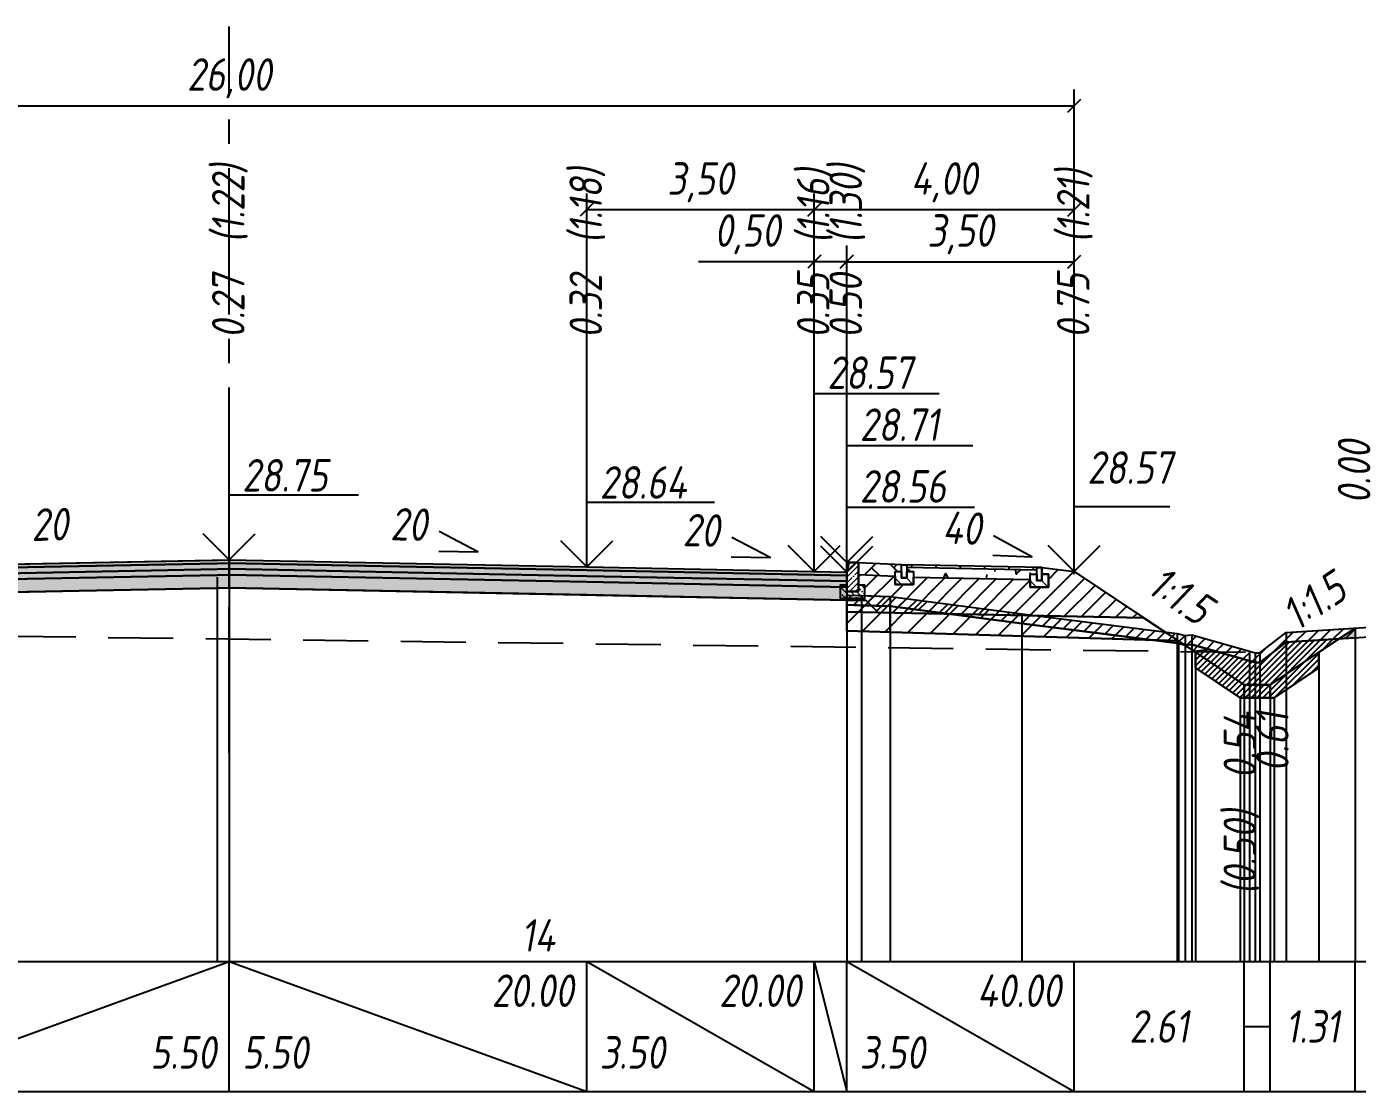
# Model space of a CAD drawing. Extents: x -717 to 1451, y -133302 to 233.
# Drawn here: x 197.9 to 300.3, y -108648 to -108566.1 of the extents above; entities that cross this region are included whole.
import ezdxf
from ezdxf.enums import TextEntityAlignment as Align

# ---------------------------------------------------------------- set-up
doc = ezdxf.new("R2010")
doc.units = 0
doc.linetypes.add('осевая2', pattern=[1.125, 0.75, -0.125, 0.125, -0.125])
doc.linetypes.add('штриховая', pattern=[0.75, 0.5, -0.25])
for name, color, linetype in [('Интерполированный поперечник', 2, 'Continuous'), ('КОД_399', 252, 'Continuous'), ('Код_514', 1, 'Continuous'), ('Контур_0', 7, 'Continuous'), ('Контур_2660', 7, 'Continuous'), ('Контур_2665', 7, 'Continuous'), ('Контур_400', 7, 'Continuous'), ('Контур_508', 7, 'Continuous'), ('Контур_512', 7, 'Continuous'), ('Контур_513', 7, 'Continuous'), ('Красный поперечник', 1, 'Continuous'), ('Объём_2501', 7, 'Continuous'), ('Объём_2650', 7, 'Continuous'), ('Объём_2660', 7, 'Continuous'), ('Объём_2661', 7, 'Continuous'), ('Объём_2663', 7, 'Continuous'), ('Объём_2664', 7, 'Continuous'), ('Объём_2665', 7, 'Continuous'), ('Объём_2666', 7, 'Continuous'), ('Ось', 1, 'осевая2'), ('Откосы', 7, 'Continuous'), ('Отметки покрытия', 7, 'Continuous'), ('Рабочие отметки', 7, 'Continuous'), ('Рабочие отметки доп.', 7, 'Continuous'), ('Слои выравнивания', 7, 'Continuous'), ('Таблица', 7, 'Continuous'), ('Уклоны проезжей части', 7, 'Continuous'), ('Черный поперечник', 3, 'Continuous')]:
    doc.layers.add(name, color=color, linetype=linetype)
for name, color, linetype, true_color in [('Контур_2540', 2, 'Continuous', 0xffff00), ('Контур_2562', 3, 'Continuous', 0x00ff00), ('Контур_2570', 7, 'Continuous', 0x80ff00), ('Контур_2583', 3, 'Continuous', 0x00ff00), ('Контур_2584', 3, 'Continuous', 0x00ff00), ('Контур_2725', 7, 'Continuous', 0x323232), ('Контур_2736', 4, 'Continuous', 0x00ffff), ('Контур_2737', 4, 'Continuous', 0x00ffff), ('Контур_2738', 4, 'Continuous', 0x00ffff), ('Контур_2739', 4, 'Continuous', 0x00ffff), ('Контур_2741', 4, 'Continuous', 0x00ffff), ('Контур_2742', 4, 'Continuous', 0x00ffff), ('Контур_2743', 4, 'Continuous', 0x00ffff), ('Контур_2744', 7, 'Continuous', 0xa4ffff), ('Контур_2745', 7, 'Continuous', 0xa4ffff), ('Контур_2747', 4, 'Continuous', 0x00ffff), ('Контур_2748', 4, 'Continuous', 0x00ffff), ('Контур_2749', 4, 'Continuous', 0x00ffff), ('Контур_2750', 4, 'Continuous', 0x00ffff), ('Контур_2751', 4, 'Continuous', 0x00ffff), ('Контур_2752', 4, 'Continuous', 0x00ffff), ('Контур_2760', 7, 'Continuous', 0x323232), ('Контур_2761', 7, 'Continuous', 0x323232), ('Контур_2762', 7, 'Continuous', 0x323232), ('Контур_2763', 7, 'Continuous', 0x323232), ('Контур_402', 7, 'Continuous', 0xff6464), ('Контур_703', 4, 'Continuous', 0x00ffff), ('Контур_705', 4, 'Continuous', 0x00ffff), ('Контур_707', 4, 'Continuous', 0x00ffff), ('Контур_720', 131, 'Continuous', 0xaaffff), ('Объём_2520', 7, 'Continuous', 0x80ffff), ('Объём_2540', 2, 'Continuous', 0xffff00), ('Объём_2562', 3, 'Continuous', 0x00ff00), ('Объём_2563', 7, 'Continuous', 0xff8000), ('Объём_2570', 7, 'Continuous', 0x80ff00), ('Объём_2583', 3, 'Continuous', 0x00ff00), ('Объём_2584', 3, 'Continuous', 0x00ff00), ('Объём_2594', 3, 'Continuous', 0x00ff00), ('Объём_2598', 3, 'Continuous', 0x00ff00), ('Объём_2600', 7, 'Continuous', 0x808000), ('Объём_2620', 2, 'Continuous', 0xffff00), ('Объём_2746', 2, 'Continuous', 0xffff00)]:
    doc.layers.add(name, color=color, linetype=linetype, true_color=true_color)
doc.styles.get("Standard").update_dxf_attribs({"font": 'txt', "height": 2.5})
doc.styles.add('М', font='romand.shx', dxfattribs={"width": 0.8, "oblique": 10, "height": 2.5})
doc.dimstyles.new('ISO-25', dxfattribs={"dimtxt": 2.5, "dimasz": 2.5, "dimexe": 1.25, "dimexo": 0.625, "dimtad": 1, "dimtxsty": 'Standard', "dimcen": 2.5, "dimadec": 0, "dimazin": 0, "dimtfac": 1, "dimtmove": 0, "dimatfit": 3, "dimfxl": 1, "dimarcsym": 0})

# ---------------------------------------------------------------- blocks, each defined once
blk = doc.blocks.new('_Oblique')
at = {"color": 0, "linetype": 'ByBlock', "lineweight": -2}
blk.add_line((-0.5, -0.5), (0.5, 0.5), dxfattribs=at)
blk = doc.blocks.new('*D3543')
at = {"color": 0, "lineweight": -2, "transparency": 16777216}
for p, q in [((261.04, -108607.49), (261.04, -108582.91)), ((278.54, -108607.44), (278.54, -108582.91)), ((261.04, -108584.16), (278.54, -108584.16))]:
    blk.add_line(p, q, dxfattribs=at)
at = {"layer": 'Defpoints', "color": 0, "transparency": 16777216}
for p in [(278.54, -108584.16), (261.04, -108608.11), (278.54, -108608.06)]:
    blk.add_point(p, dxfattribs=at)
at = {"color": 0, "lineweight": -2, "transparency": 16777216, "rotation": 180}
blk.add_blockref('_Oblique', (261.04, -108584.16), dxfattribs=at)
at = {"color": 0, "lineweight": -2, "transparency": 16777216}
blk.add_blockref('_Oblique', (278.54, -108584.16), dxfattribs=at)
at = {"color": 0, "transparency": 16777216, "insert": (269.79, -108582.05), "char_height": 2.5, "width": 9.5833, "attachment_point": 5, "style": 'М'}
blk.add_mtext('3,50', dxfattribs=at)
blk = doc.blocks.new('*D3545')
at = {"color": 0, "lineweight": -2, "transparency": 16777216}
for p, q in [((258.54, -108607.44), (258.54, -108582.91)), ((261.04, -108607.49), (261.04, -108582.91)), ((258.54, -108584.16), (249.64, -108584.16)), ((261.04, -108584.16), (258.54, -108584.16))]:
    blk.add_line(p, q, dxfattribs=at)
at = {"layer": 'Defpoints', "color": 0, "transparency": 16777216}
for p in [(261.04, -108584.16), (258.54, -108608.06), (261.04, -108608.11)]:
    blk.add_point(p, dxfattribs=at)
at = {"color": 0, "lineweight": -2, "transparency": 16777216, "rotation": 180}
blk.add_blockref('_Oblique', (258.54, -108584.16), dxfattribs=at)
at = {"color": 0, "lineweight": -2, "transparency": 16777216}
blk.add_blockref('_Oblique', (261.04, -108584.16), dxfattribs=at)
at = {"color": 0, "transparency": 16777216, "insert": (253.4, -108582.05), "char_height": 2.5, "width": 9.1667, "attachment_point": 5, "style": 'М'}
blk.add_mtext('0,50', dxfattribs=at)
blk = doc.blocks.new('*D3547')
at = {"color": 0, "lineweight": -2, "transparency": 16777216}
for p, q in [((241.04, -108607.09), (241.04, -108578.91)), ((258.54, -108607.44), (258.54, -108578.91)), ((258.54, -108580.16), (241.04, -108580.16))]:
    blk.add_line(p, q, dxfattribs=at)
at = {"layer": 'Defpoints', "color": 0, "transparency": 16777216}
for p in [(241.04, -108580.16), (241.04, -108607.71), (258.54, -108608.06)]:
    blk.add_point(p, dxfattribs=at)
at = {"color": 0, "lineweight": -2, "transparency": 16777216, "rotation": 180}
blk.add_blockref('_Oblique', (241.04, -108580.16), dxfattribs=at)
at = {"color": 0, "lineweight": -2, "transparency": 16777216}
blk.add_blockref('_Oblique', (258.54, -108580.16), dxfattribs=at)
at = {"color": 0, "transparency": 16777216, "insert": (249.79, -108578.05), "char_height": 2.5, "width": 9.5833, "attachment_point": 5, "style": 'М'}
blk.add_mtext('3,50', dxfattribs=at)
blk = doc.blocks.new('*D3548')
at = {"color": 0, "lineweight": -2, "transparency": 16777216}
for p, q in [((258.54, -108607.44), (258.54, -108578.91)), ((278.54, -108608.19), (278.54, -108578.91)), ((278.54, -108580.16), (258.54, -108580.16))]:
    blk.add_line(p, q, dxfattribs=at)
at = {"layer": 'Defpoints', "color": 0, "transparency": 16777216}
for p in [(258.54, -108580.16), (258.54, -108608.06), (278.54, -108608.81)]:
    blk.add_point(p, dxfattribs=at)
at = {"color": 0, "lineweight": -2, "transparency": 16777216, "rotation": 180}
blk.add_blockref('_Oblique', (258.54, -108580.16), dxfattribs=at)
at = {"color": 0, "lineweight": -2, "transparency": 16777216}
blk.add_blockref('_Oblique', (278.54, -108580.16), dxfattribs=at)
at = {"color": 0, "transparency": 16777216, "insert": (268.54, -108578.05), "char_height": 2.5, "width": 9.1667, "attachment_point": 5, "style": 'М'}
blk.add_mtext('4,00', dxfattribs=at)
blk = doc.blocks.new('*D3550')
at = {"color": 0, "lineweight": -2, "transparency": 16777216}
for p, q in [((148.54, -108608.19), (148.54, -108570.91)), ((278.54, -108608.19), (278.54, -108570.91)), ((148.54, -108572.16), (278.54, -108572.16))]:
    blk.add_line(p, q, dxfattribs=at)
at = {"layer": 'Defpoints', "color": 0, "transparency": 16777216}
for p in [(278.54, -108572.16), (148.54, -108608.81), (278.54, -108608.81)]:
    blk.add_point(p, dxfattribs=at)
at = {"color": 0, "lineweight": -2, "transparency": 16777216, "rotation": 180}
blk.add_blockref('_Oblique', (148.54, -108572.16), dxfattribs=at)
at = {"color": 0, "lineweight": -2, "transparency": 16777216}
blk.add_blockref('_Oblique', (278.54, -108572.16), dxfattribs=at)
at = {"color": 0, "transparency": 16777216, "insert": (213.54, -108570.05), "char_height": 2.5, "width": 11.6667, "attachment_point": 5, "style": 'М'}
blk.add_mtext('26,00', dxfattribs=at)
blk = doc.blocks.new('БР100.30.18')
at = {"linetype": 'Continuous', "lineweight": 13}
h = blk.add_hatch(dxfattribs=at)
h.set_pattern_fill('ANSI35', scale=5)
h.set_pattern_definition([(45, (-1504.996, -4799.2297), (-0.88388348, 0.88388348), []), (45, (-1504.1121, -4799.2297), (-0.88388348, 0.88388348), [1.5625, -0.3125, 0, -0.3125])])
h.paths.add_polyline_path([(0.3, 3.47), (1.8, 3.47), (1.8, -1.03), (0, -1.03), (0, 1.97)])
h = blk.add_hatch(dxfattribs=at)
h.set_pattern_fill('ANSI35', scale=5, angle=90)
h.set_pattern_definition([(135, (-1504.996, -4800.7297), (-0.88388348, -0.88388348), []), (135, (-1504.996, -4799.8458), (-0.88388348, -0.88388348), [1.5625, -0.3125, 0, -0.3125])])
h.paths.add_polyline_path([(-1, -0.03), (0, -0.03), (0, -1.03), (1.8, -1.03), (1.8, -0.03), (2.8, -0.03), (2.8, -2.03), (-1, -2.03)])
at = {"color": 7, "lineweight": 30}
blk.add_lwpolyline([(1.8, -1.03), (0, -1.03), (0, 1.97), (0.3, 3.47), (1.8, 3.47)], close=True, dxfattribs=at)
at = {"linetype": 'Continuous'}
blk.add_lwpolyline([(0, -0.03), (-1, -0.03), (-1, -2.03), (2.8, -2.03), (2.8, -0.03), (1.8, -0.03)], dxfattribs=at)

msp = doc.modelspace()

# ---------------------------------------------------------------- hatches: boundary and pattern name
at = {"linetype": 'Continuous'}
h = msp.add_hatch(dxfattribs=at)
h.set_pattern_fill('AR-HBONE', color=253, scale=0.3)
h.set_pattern_definition([(45, (-34.0344, -114413.3341), (0, 1.69705627), [3.6, -1.2]), (135, (-33.1859, -114412.4856), (1e-16, 1.69705627), [3.6, -1.2])])
h.paths.add_polyline_path([(265.659, -108607.485), (265.659, -108608.485), (265.659, -108608.485)])
h.paths.add_polyline_path([(261.938, -108607.336), (265.259, -108607.485), (265.259, -108607.985), (264.759, -108607.985), (264.759, -108608.363), (261.937, -108608.237)])
h = msp.add_hatch(dxfattribs=at)
h.set_pattern_fill('ANSI31', color=256, scale=15, angle=45, style=0)
h.set_pattern_definition([(90, (-1646.4707, -113561.1156), (-1.875, 3e-16), [])])
h.paths.add_polyline_path([(275.654, -108607.691), (265.659, -108607.485), (265.659, -108607.685), (275.654, -108607.883)])
at = {"linetype": 'Continuous', "lineweight": 13}
h = msp.add_hatch(dxfattribs=at)
h.set_pattern_fill('ANSI35', scale=5, angle=90)
h.set_pattern_definition([(135, (-1602.4252, -42879.8566), (-0.883883476, -0.883883476), []), (135, (-1602.4252, -42878.9727), (-0.883883476, -0.883883476), [1.5625, -0.3125, 0, -0.3125])])
h.paths.add_polyline_path([(264.759, -108607.985), (265.258, -108607.985), (265.259, -108608.485), (265.659, -108608.485), (265.659, -108607.985), (266.159, -108607.985), (266.159, -108608.985), (264.759, -108608.985)])
h = msp.add_hatch(dxfattribs=at)
h.set_pattern_fill('ANSI35', scale=5, angle=90)
h.set_pattern_definition([(135, (-1592.0297, -42880.0627), (-0.883883476, -0.883883476), []), (135, (-1592.0297, -42879.1788), (-0.883883476, -0.883883476), [1.5625, -0.3125, 0, -0.3125])])
h.paths.add_polyline_path([(275.154, -108608.191), (275.654, -108608.191), (275.654, -108608.691), (276.054, -108608.691), (276.054, -108608.191), (276.554, -108608.191), (276.554, -108609.191), (275.154, -108609.191)])
at = {"layer": 'КОД_399'}
h = msp.add_hatch(dxfattribs=at)
h.set_pattern_fill('AR-CONC', scale=0.7, angle=45, style=0)
h.set_pattern_definition([(95, (-1646.5526, -113561.205), (3.860864, 3.2396496), [0.525, -5.775]), (40, (-1646.5526, -113561.205), (-4.409945, 3.036377), [0.42, -4.62]), (145.45144, (-1646.231, -113560.935), (-0.549081, 6.2760265), [0.4461813, -4.907995]), (91.1842, (-1647.5426, -113560.215), (6.101854, 4.4632964), [0.7875, -8.6625]), (141.63564, (-1647.034, -113559.843), (-0.1953, 9.447982), [0.669272, -7.361996]), (36.18416, (-1647.5426, -113560.215), (-0.1953, 9.447982), [0.63, -6.93]), (66, (-1646.8, -113559.9674), (4.947401, 0.9616773), [0.525, -5.775]), (11, (-1646.8, -113559.9674), (-2.38496, 4.793659), [0.42, -4.62]), (116.45144, (-1646.388, -113559.8873), (2.562441, 5.7553363), [0.4461813, -4.907995]), (82.5, (-1646.5526, -113561.2048), (-1.5875523, 1.7079287), [0, -4.564, 0, -4.69, 0, -4.6375]), (52.5, (-1646.5526, -113561.2048), (-0.6501106, 3.2543661), [0, -2.674, 0, -4.459, 0, -1.7675]), (12.5, (-1647.6564, -113562.3086), (2.7539272, 2.5306453), [0, -1.75, 0, -5.46, 0, -7.245]), (2.5, (-1648.1514, -113562.8036), (2.3911299, 3.3821186), [0, -2.275, 0, -3.626, 0, -5.145])])
h.paths.add_polyline_path([(275.154, -108608.191), (275.654, -108608.191), (275.654, -108607.883), (265.659, -108607.685), (265.659, -108607.985), (266.159, -108607.985), (266.159, -108608.445), (275.154, -108608.623)])
at = {"layer": 'Объём_2563'}
h = msp.add_hatch(dxfattribs=at)
h.set_pattern_fill('ANSI31', color=256, scale=0.3)
h.paths.add_polyline_path([(164.537, -108610.23), (163.619, -108611.148), (143.202, -108611.557), (148.537, -108608), (151.021, -108607.691), (151.021, -108608.191), (150.521, -108608.191), (150.521, -108609.191), (151.921, -108609.191), (151.921, -108608.623), (160.916, -108608.445), (160.916, -108608.985), (162.316, -108608.985), (162.316, -108608.363), (165.137, -108608.237), (165.138, -108609.051), (164.638, -108609.051), (164.639, -108610.051), (166.04, -108610.05), (166.037, -108610.2)])
h.paths.add_polyline_path([(263.456, -108611.148), (262.537, -108610.23), (261.037, -108610.2), (261.037, -108610.05), (262.435, -108610.051), (262.436, -108609.051), (261.936, -108609.051), (261.937, -108608.237), (264.759, -108608.363), (264.759, -108608.985), (266.159, -108608.985), (266.159, -108608.445), (275.154, -108608.624), (275.154, -108609.191), (276.554, -108609.191), (276.554, -108608.191), (276.054, -108608.191), (276.054, -108607.691), (278.537, -108608), (283.872, -108611.557)])
at = {"layer": 'Объём_2570'}
h = msp.add_hatch(dxfattribs=at)
h.set_pattern_fill('ANSI31', color=256, scale=0.2)
h.paths.add_polyline_path([(166.037, -108610.597), (158.94, -108610.813), (146.51, -108612.055), (146.494, -108612.032), (145.755, -108611.857), (145.286, -108612.072), (144.449, -108612.959), (144.232, -108613.054), (140.969, -108616.639), (137.12, -108612.981), (117.111, -108601.196), (116.977, -108601.2), (111.349, -108601.046), (109.999, -108601.062), (105, -108601.059), (105, -108600.309), (109.999, -108600.312), (111.349, -108600.296), (116.977, -108600.45), (117.111, -108600.446), (137.12, -108612.231), (140.969, -108615.889), (144.232, -108612.304), (144.449, -108612.209), (145.286, -108611.322), (145.755, -108611.107), (146.494, -108611.282), (146.51, -108611.305), (158.94, -108610.063), (166.037, -108609.846)])
h.paths.add_polyline_path([(300.139, -108613.101), (294.827, -108613.434), (292.821, -108615.001), (292.453, -108614.995), (292.028, -108614.869), (287.592, -108613.621), (287.07, -108613.66), (286.463, -108613.521), (274.514, -108611.999), (264.38, -108610.673), (261.037, -108610.572), (261.037, -108609.822), (264.38, -108609.923), (274.514, -108611.249), (286.463, -108612.771), (287.07, -108612.91), (287.592, -108612.871), (292.028, -108614.119), (292.453, -108614.245), (292.821, -108614.251), (294.827, -108612.684), (300.139, -108612.351)])
at = {"layer": 'Объём_2600'}
h = msp.add_hatch(dxfattribs=at)
h.set_pattern_fill('ANSI31', color=6, scale=0.4)
h.paths.add_polyline_path([(109.999, -108601.062), (111.349, -108601.046), (116.977, -108601.2), (117.111, -108601.196), (137.12, -108612.981), (137.829, -108613.643), (106.85, -108601.06)])
h.paths.add_polyline_path([(166.037, -108612.575), (144.064, -108613.234), (144.232, -108613.054), (144.449, -108612.959), (145.286, -108612.072), (145.755, -108611.857), (146.494, -108612.032), (146.51, -108612.055), (158.94, -108610.813), (166.037, -108610.596)])
h.paths.add_polyline_path([(262.159, -108610.605), (264.38, -108610.673), (274.514, -108611.999), (284.578, -108613.281), (261.037, -108612.575), (261.037, -108610.572)])
h = msp.add_hatch(dxfattribs=at)
h.set_pattern_fill('HONEY', color=5, scale=0.3)
h.paths.add_polyline_path([(140.527, -108613.34), (144.064, -108613.234), (140.969, -108616.639), (138.763, -108614.516)])
h.paths.add_polyline_path([(286.463, -108613.521), (284.578, -108613.281), (286.548, -108613.34), (287.005, -108613.645)])
h.paths.add_polyline_path([(298.898, -108613.179), (300.139, -108612.351), (300.139, -108613.101)])
h = msp.add_hatch(dxfattribs=at)
h.set_pattern_fill('ANSI31', color=6, scale=0.4)
h.paths.add_polyline_path([(287.775, -108614.158), (287.005, -108613.645), (287.07, -108613.66), (287.592, -108613.621), (288.912, -108613.992)])
at = {"layer": 'Объём_2620'}
h = msp.add_hatch(dxfattribs=at)
h.set_pattern_fill('ANSI31', color=2, scale=0.1)
h.paths.add_polyline_path([(133.84, -108619), (131.234, -108619), (127.787, -108616.702), (127.787, -108615.5), (106.126, -108601.059), (106.85, -108601.06), (137.829, -108613.643), (138.763, -108614.516), (137.287, -108615.5), (137.287, -108616.702)])
h.paths.add_polyline_path([(292.028, -108614.869), (292.453, -108614.995), (292.821, -108615.001), (294.827, -108613.434), (298.898, -108613.179), (297.352, -108614.21), (297.352, -108615.411), (293.905, -108617.71), (291.299, -108617.71), (287.852, -108615.411), (287.852, -108614.21), (287.775, -108614.158), (288.912, -108613.992)])
at = {"layer": 'Слои выравнивания'}
for color, points in [(2, [(166.037, -108608.05), (168.537, -108608), (186.037, -108607.65), (212.604, -108607.119), (213.537, -108607.1), (213.537, -108607.35), (212.604, -108607.369), (186.037, -108607.9), (168.537, -108608.25), (166.037, -108608.3)]), (3, [(166.037, -108608.3), (168.537, -108608.25), (186.037, -108607.9), (212.604, -108607.369), (213.537, -108607.35), (213.537, -108607.8), (212.604, -108607.819), (186.037, -108608.35), (168.537, -108608.7), (166.037, -108608.75)]), (2, [(213.537, -108607.1), (241.037, -108607.65), (258.537, -108608), (261.037, -108608.05), (261.037, -108608.3), (258.537, -108608.25), (241.037, -108607.9), (213.537, -108607.35)]), (3, [(213.537, -108607.35), (241.037, -108607.9), (258.537, -108608.25), (261.037, -108608.3), (261.037, -108608.75), (258.537, -108608.7), (241.037, -108608.35), (213.537, -108607.8)]), (4, [(166.037, -108608.75), (168.537, -108608.7), (186.037, -108608.35), (212.604, -108607.819), (213.537, -108607.8), (213.537, -108608.25), (212.604, -108608.269), (186.037, -108608.8), (168.537, -108609.15), (166.037, -108609.2)]), (5, [(166.037, -108609.2), (168.537, -108609.15), (186.037, -108608.8), (212.604, -108608.269), (213.537, -108608.25), (213.537, -108609.25), (212.604, -108609.269), (186.037, -108609.8), (168.537, -108610.15), (166.037, -108610.2)]), (4, [(213.537, -108607.8), (241.037, -108608.35), (258.537, -108608.7), (261.037, -108608.75), (261.037, -108609.2), (258.537, -108609.15), (241.037, -108608.8), (213.537, -108608.25)]), (5, [(213.537, -108608.25), (241.037, -108608.8), (258.537, -108609.15), (261.037, -108609.2), (261.037, -108610.2), (258.537, -108610.15), (241.037, -108609.8), (213.537, -108609.25)])]:
    msp.add_hatch(color=color, dxfattribs=at).paths.add_polyline_path(points)

# ---------------------------------------------------------------- linework, layer by layer
for points in [[(265.259, -108607.485), (261.938, -108607.336), (261.937, -108608.237), (264.759, -108608.363), (264.759, -108607.985), (265.259, -108607.985), (265.259, -108607.485)], [(265.259, -108607.485), (265.659, -108607.485), (265.659, -108608.485), (265.259, -108608.485), (265.259, -108607.485)], [(276.054, -108607.691), (265.659, -108607.485)], [(275.654, -108607.883), (265.659, -108607.685)], [(275.654, -108607.691), (276.054, -108607.691), (276.054, -108608.691), (275.654, -108608.691), (275.654, -108607.691)], [(265.659, -108607.985), (266.159, -108607.985), (266.159, -108608.985), (264.759, -108608.985), (264.759, -108607.985), (265.259, -108607.985), (265.259, -108608.485), (265.659, -108608.485), (265.659, -108607.985)], [(266.159, -108608.445), (275.154, -108608.624)], [(276.054, -108608.191), (276.554, -108608.191), (276.554, -108609.191), (275.154, -108609.191), (275.154, -108608.191), (275.654, -108608.191), (275.654, -108608.691), (276.054, -108608.691), (276.054, -108608.191)]]:
    msp.add_lwpolyline(points)
at = {"layer": 'Интерполированный поперечник', "linetype": 'штриховая', "ltscale": 10, "flags": 128}
msp.add_lwpolyline([(144.235, -108612.28), (292.485, -108614.22)], dxfattribs=at)
at = {"layer": 'Код_514'}
for p, q in [((186.037, -108648), (213.537, -108638)), ((213.537, -108648), (213.537, -108638)), ((213.537, -108638), (241.037, -108648)), ((241.037, -108648), (241.037, -108638)), ((241.037, -108638), (258.537, -108648)), ((258.537, -108648), (258.537, -108638)), ((258.537, -108638), (261.037, -108648)), ((261.037, -108648), (261.037, -108638)), ((261.037, -108648), (261.037, -108638)), ((261.037, -108638), (278.537, -108648)), ((278.537, -108648), (278.537, -108638)), ((291.602, -108648), (291.602, -108638)), ((293.602, -108648), (293.602, -108638)), ((300.139, -108648), (300.139, -108638)), ((291.602, -108643), (293.602, -108643))]:
    msp.add_line(p, q, dxfattribs=at)
at = {"layer": 'Контур_0', "flags": 128}
for points in [[(278.537, -108608), (287.775, -108614.158), (287.775, -108614.158), (287.775, -108614.158), (287.775, -108614.158), (287.775, -108614.158), (287.775, -108614.158), (287.775, -108614.158), (287.775, -108614.158), (287.775, -108614.158), (287.775, -108614.158), (287.775, -108614.158), (287.775, -108614.158), (287.775, -108614.158), (287.775, -108614.158), (291.602, -108616.71)], [(278.537, -108608), (287.775, -108614.158), (287.775, -108614.158), (287.775, -108614.158), (287.775, -108614.158), (287.775, -108614.158), (287.775, -108614.158), (287.775, -108614.158), (287.775, -108614.158), (287.775, -108614.158), (287.775, -108614.158), (287.775, -108614.158), (287.775, -108614.158), (287.775, -108614.158), (287.775, -108614.158), (291.602, -108616.71), (293.602, -108616.71), (300.139, -108612.351), (300.139, -108612.351), (300.139, -108612.351), (300.139, -108612.351), (300.139, -108612.351), (300.139, -108612.351), (300.139, -108612.351), (300.139, -108612.351), (300.139, -108612.351), (300.139, -108612.351), (300.139, -108612.351), (300.139, -108612.351), (300.139, -108612.351)]]:
    msp.add_lwpolyline(points, dxfattribs=at)
at = {"layer": 'Контур_0', "color": 250, "flags": 128}
for points in [[(261.037, -108611.1), (261.037, -108610.2), (262.537, -108610.23), (263.456, -108611.148), (261.037, -108611.1), (261.037, -108611.1)], [(261.037, -108610.2), (262.537, -108610.23), (263.456, -108611.148), (283.872, -108611.557)]]:
    msp.add_lwpolyline(points, dxfattribs=at)
at = {"layer": 'Контур_2540', "flags": 128}
msp.add_lwpolyline([(261.037, -108611.1), (283.872, -108611.557), (286.548, -108613.34), (261.037, -108612.575), (261.037, -108611.1), (261.037, -108611.1)], dxfattribs=at)
at = {"layer": 'Контур_2562', "flags": 128}
msp.add_lwpolyline([(278.537, -108608), (278.537, -108608), (278.537, -108608), (278.537, -108608), (278.537, -108608)], dxfattribs=at)
at = {"layer": 'Контур_2570', "flags": 128}
msp.add_lwpolyline([(261.037, -108610.572), (262.159, -108610.605), (264.38, -108610.673), (274.514, -108611.999), (286.463, -108613.521), (287.07, -108613.66), (287.592, -108613.621), (292.028, -108614.869), (292.453, -108614.995), (292.821, -108615.001), (294.827, -108613.434), (303.213, -108612.908), (303.314, -108612.882), (320.844, -108612.765), (321.131, -108612.77), (321.241, -108612.755), (323.194, -108612.704), (324.598, -108612.616), (325.139, -108612.599)], dxfattribs=at)
at = {"layer": 'Контур_2583', "flags": 128}
for points in [[(291.602, -108616.71), (287.852, -108614.21), (287.852, -108615.411), (291.299, -108617.71), (291.602, -108617.71), (291.602, -108616.71)], [(297.352, -108615.411), (297.352, -108614.21), (293.602, -108616.71), (293.602, -108617.71), (293.905, -108617.71), (297.352, -108615.411)]]:
    msp.add_lwpolyline(points, dxfattribs=at)
at = {"layer": 'Контур_2584', "flags": 128}
msp.add_lwpolyline([(291.602, -108616.71), (291.602, -108617.71), (293.602, -108617.71), (293.602, -108616.71), (291.602, -108616.71)], dxfattribs=at)
at = {"layer": 'Контур_2660', "flags": 128}
msp.add_lwpolyline([(261.037, -108612.575), (286.548, -108613.34)], dxfattribs=at)
at = {"layer": 'Контур_2665', "flags": 128}
msp.add_lwpolyline([(278.537, -108608), (278.537, -108608)], dxfattribs=at)
at = {"layer": 'Контур_2725', "flags": 128}
msp.add_lwpolyline([(166.037, -108610.2), (168.537, -108610.15), (186.037, -108609.8), (212.604, -108609.269), (213.537, -108609.25), (241.037, -108609.8), (258.537, -108610.15), (261.037, -108610.2)], dxfattribs=at)
at = {"layer": 'Контур_2736', "flags": 128}
for points in [[(278.537, -108608), (287.775, -108614.158)], [(287.775, -108614.158), (291.602, -108616.71)]]:
    msp.add_lwpolyline(points, dxfattribs=at)
at = {"layer": 'Контур_2737', "flags": 128}
msp.add_lwpolyline([(287.775, -108614.158), (287.775, -108614.158)], dxfattribs=at)
at = {"layer": 'Контур_2738', "flags": 128}
msp.add_lwpolyline([(287.775, -108614.158), (287.775, -108614.158)], dxfattribs=at)
at = {"layer": 'Контур_2739', "flags": 128}
msp.add_lwpolyline([(287.775, -108614.158), (287.775, -108614.158)], dxfattribs=at)
at = {"layer": 'Контур_2741', "flags": 128}
msp.add_lwpolyline([(300.139, -108612.351), (300.139, -108612.351)], dxfattribs=at)
at = {"layer": 'Контур_2742', "flags": 128}
msp.add_lwpolyline([(300.139, -108612.351), (300.139, -108612.351)], dxfattribs=at)
at = {"layer": 'Контур_2743', "flags": 128}
msp.add_lwpolyline([(300.139, -108612.351), (300.139, -108612.351)], dxfattribs=at)
at = {"layer": 'Контур_2744', "flags": 128}
msp.add_lwpolyline([(300.139, -108612.351), (300.139, -108612.351)], dxfattribs=at)
msp.add_lwpolyline([(300.139, -108612.351), (300.139, -108612.351)], dxfattribs=at)
msp.add_lwpolyline([(300.139, -108612.351), (300.139, -108612.351)], dxfattribs=at)
msp.add_lwpolyline([(300.139, -108612.351), (300.139, -108612.351)], dxfattribs=at)
msp.add_lwpolyline([(300.139, -108612.351), (300.139, -108612.351)], dxfattribs=at)
msp.add_lwpolyline([(300.139, -108612.351), (300.139, -108612.351)], dxfattribs=at)
at = {"layer": 'Контур_2745', "flags": 128}
msp.add_lwpolyline([(287.775, -108614.158), (287.775, -108614.158)], dxfattribs=at)
msp.add_lwpolyline([(287.775, -108614.158), (287.775, -108614.158)], dxfattribs=at)
msp.add_lwpolyline([(287.775, -108614.158), (287.775, -108614.158)], dxfattribs=at)
msp.add_lwpolyline([(287.775, -108614.158), (287.775, -108614.158)], dxfattribs=at)
msp.add_lwpolyline([(287.775, -108614.158), (287.775, -108614.158)], dxfattribs=at)
msp.add_lwpolyline([(287.775, -108614.158), (287.775, -108614.158)], dxfattribs=at)
at = {"layer": 'Контур_2747', "flags": 128}
msp.add_lwpolyline([(287.775, -108614.158), (287.775, -108614.158)], dxfattribs=at)
at = {"layer": 'Контур_2748', "flags": 128}
msp.add_lwpolyline([(287.775, -108614.158), (287.775, -108614.158)], dxfattribs=at)
at = {"layer": 'Контур_2749', "flags": 128}
msp.add_lwpolyline([(287.775, -108614.158), (287.775, -108614.158)], dxfattribs=at)
at = {"layer": 'Контур_2750', "flags": 128}
msp.add_lwpolyline([(300.139, -108612.351), (300.139, -108612.351)], dxfattribs=at)
at = {"layer": 'Контур_2751', "flags": 128}
msp.add_lwpolyline([(300.139, -108612.351), (300.139, -108612.351)], dxfattribs=at)
at = {"layer": 'Контур_2752', "flags": 128}
msp.add_lwpolyline([(300.139, -108612.351), (300.139, -108612.351)], dxfattribs=at)
at = {"layer": 'Контур_2760', "flags": 128}
msp.add_lwpolyline([(166.037, -108608.05), (168.537, -108608), (186.037, -108607.65), (212.604, -108607.119), (213.537, -108607.1), (241.037, -108607.65), (258.537, -108608), (261.037, -108608.05)], dxfattribs=at)
at = {"layer": 'Контур_2761', "flags": 128}
msp.add_lwpolyline([(166.037, -108608.3), (168.537, -108608.25), (186.037, -108607.9), (212.604, -108607.369), (213.537, -108607.35), (241.037, -108607.9), (258.537, -108608.25), (261.037, -108608.3)], dxfattribs=at)
at = {"layer": 'Контур_2762', "flags": 128}
msp.add_lwpolyline([(166.037, -108608.75), (168.537, -108608.7), (186.037, -108608.35), (212.604, -108607.819), (213.537, -108607.8), (241.037, -108608.35), (258.537, -108608.7), (261.037, -108608.75)], dxfattribs=at)
at = {"layer": 'Контур_2763', "flags": 128}
msp.add_lwpolyline([(166.037, -108609.2), (168.537, -108609.15), (186.037, -108608.8), (212.604, -108608.269), (213.537, -108608.25), (241.037, -108608.8), (258.537, -108609.15), (261.037, -108609.2)], dxfattribs=at)
at = {"layer": 'Контур_400', "flags": 128}
for points in [[(166.037, -108608.05), (168.537, -108608), (168.537, -108608), (168.537, -108608), (168.537, -108608), (168.537, -108608), (168.537, -108608), (186.037, -108607.65), (213.537, -108607.1)], [(213.537, -108607.1), (241.037, -108607.65), (258.537, -108608), (258.537, -108608), (258.537, -108608), (258.537, -108608), (258.537, -108608), (258.537, -108608), (261.037, -108608.05)]]:
    msp.add_lwpolyline(points, dxfattribs=at)
at = {"layer": 'Контур_402', "flags": 128}
msp.add_lwpolyline([(140.527, -108613.34), (166.037, -108612.575), (166.037, -108610.2), (213.537, -108609.25), (261.037, -108610.2), (261.037, -108612.575), (286.548, -108613.34)], dxfattribs=at)
at = {"layer": 'Контур_508', "flags": 128}
msp.add_lwpolyline([(166.037, -108610.2), (213.537, -108609.25), (261.037, -108610.2), (261.037, -108612.575), (286.548, -108613.34), (287.852, -108614.21), (287.852, -108615.411), (291.299, -108617.71), (291.602, -108617.71), (293.602, -108617.71), (293.905, -108617.71), (297.352, -108615.411), (297.352, -108614.21), (300.139, -108612.351)], dxfattribs=at)
at = {"layer": 'Контур_512', "flags": 128}
msp.add_lwpolyline([(261.037, -108612.575), (286.548, -108613.34), (287.852, -108614.21), (287.852, -108615.411), (291.299, -108617.71), (291.602, -108617.71), (293.602, -108617.71), (293.905, -108617.71), (297.352, -108615.411), (297.352, -108614.21), (300.139, -108612.351)], dxfattribs=at)
at = {"layer": 'Контур_513', "flags": 128}
msp.add_lwpolyline([(166.037, -108610.2), (213.537, -108609.25), (261.037, -108610.2), (261.037, -108612.575), (286.548, -108613.34), (287.852, -108614.21), (287.852, -108615.411), (291.299, -108617.71), (291.602, -108617.71), (293.602, -108617.71), (293.905, -108617.71), (297.352, -108615.411), (297.352, -108614.21), (300.139, -108612.351)], dxfattribs=at)
at = {"layer": 'Контур_703', "flags": 128}
msp.add_lwpolyline([(278.537, -108608), (287.775, -108614.158)], dxfattribs=at)
at = {"layer": 'Контур_705', "flags": 128}
msp.add_lwpolyline([(287.775, -108614.158), (287.775, -108614.158)], dxfattribs=at)
at = {"layer": 'Контур_707', "flags": 128}
msp.add_lwpolyline([(293.602, -108616.71), (300.139, -108612.351)], dxfattribs=at)
at = {"layer": 'Контур_720', "flags": 128}
msp.add_lwpolyline([(291.602, -108616.71), (293.602, -108616.71)], dxfattribs=at)
at = {"layer": 'Красный поперечник'}
for p, q in [((186.037, -108607.65), (213.537, -108607.1)), ((213.537, -108607.1), (241.037, -108607.65)), ((241.037, -108607.65), (258.537, -108608)), ((258.537, -108608), (261.037, -108608.05)), ((278.537, -108608), (291.602, -108616.71)), ((261.037, -108612.575), (261.037, -108638)), ((293.602, -108616.71), (300.139, -108612.351)), ((300.139, -108612.351), (300.139, -108638)), ((286.548, -108613.34), (286.548, -108638)), ((287.852, -108614.21), (287.852, -108638)), ((297.352, -108614.21), (297.352, -108638)), ((287.852, -108615.411), (287.852, -108638)), ((297.352, -108615.411), (297.352, -108638)), ((291.602, -108616.71), (293.602, -108616.71)), ((291.299, -108617.71), (291.299, -108638)), ((291.602, -108617.71), (291.602, -108638)), ((293.602, -108617.71), (293.602, -108638)), ((293.905, -108617.71), (293.905, -108638))]:
    msp.add_line(p, q, dxfattribs=at)
at = {"layer": 'Объём_2501', "flags": 128}
for points in [[(166.037, -108608.05), (168.537, -108608), (168.537, -108608), (168.537, -108608), (168.537, -108608), (168.537, -108608), (168.537, -108608), (186.037, -108607.65), (213.537, -108607.1)], [(213.537, -108607.1), (241.037, -108607.65), (258.537, -108608), (258.537, -108608), (258.537, -108608), (258.537, -108608), (258.537, -108608), (258.537, -108608), (261.037, -108608.05)]]:
    msp.add_lwpolyline(points, dxfattribs=at)
at = {"layer": 'Объём_2520', "color": 250, "flags": 128}
msp.add_lwpolyline([(261.037, -108611.1), (261.037, -108610.2), (262.537, -108610.23), (263.456, -108611.148), (261.037, -108611.1), (261.037, -108611.1)], dxfattribs=at)
at = {"layer": 'Объём_2540', "flags": 128}
msp.add_lwpolyline([(261.037, -108611.1), (283.872, -108611.557), (286.548, -108613.34), (261.037, -108612.575), (261.037, -108611.1), (261.037, -108611.1)], dxfattribs=at)
at = {"layer": 'Объём_2562', "flags": 128}
msp.add_lwpolyline([(278.537, -108608), (278.537, -108608), (278.537, -108608), (278.537, -108608), (278.537, -108608)], dxfattribs=at)
at = {"layer": 'Объём_2563', "color": 250, "flags": 128}
msp.add_lwpolyline([(263.456, -108611.148), (262.537, -108610.23), (261.037, -108610.2), (261.037, -108610.05), (262.435, -108610.051), (262.436, -108609.051), (261.936, -108609.051), (261.937, -108608.237), (264.759, -108608.363), (264.759, -108608.985), (266.159, -108608.985), (266.159, -108608.445), (275.154, -108608.624), (275.154, -108609.191), (276.554, -108609.191), (276.554, -108608.191), (276.054, -108608.191), (276.054, -108607.691), (278.537, -108608), (283.872, -108611.557), (263.456, -108611.148), (263.456, -108611.148)], dxfattribs=at)
at = {"layer": 'Объём_2570', "flags": 128}
msp.add_lwpolyline([(300.139, -108613.101), (294.827, -108613.434), (292.821, -108615.001), (292.453, -108614.995), (292.028, -108614.869), (287.592, -108613.621), (287.07, -108613.66), (286.463, -108613.521), (274.514, -108611.999), (264.38, -108610.673), (261.037, -108610.572), (261.037, -108609.822), (264.38, -108609.923), (274.514, -108611.249), (286.463, -108612.771), (287.07, -108612.91), (287.592, -108612.871), (292.028, -108614.119), (292.453, -108614.245), (292.821, -108614.251), (294.827, -108612.684), (300.139, -108612.351), (300.139, -108613.101), (300.139, -108613.101)], dxfattribs=at)
at = {"layer": 'Объём_2583', "flags": 128}
for points in [[(291.602, -108616.71), (287.852, -108614.21), (287.852, -108615.411), (291.299, -108617.71), (291.602, -108617.71), (291.602, -108616.71)], [(297.352, -108615.411), (297.352, -108614.21), (293.602, -108616.71), (293.602, -108617.71), (293.905, -108617.71), (297.352, -108615.411)]]:
    msp.add_lwpolyline(points, dxfattribs=at)
at = {"layer": 'Объём_2584', "flags": 128}
msp.add_lwpolyline([(291.602, -108616.71), (291.602, -108617.71), (293.602, -108617.71), (293.602, -108616.71), (291.602, -108616.71)], dxfattribs=at)
at = {"layer": 'Объём_2594', "flags": 128}
for points in [[(287.852, -108614.21), (291.602, -108616.71)], [(293.602, -108616.71), (297.352, -108614.21)]]:
    msp.add_lwpolyline(points, dxfattribs=at)
at = {"layer": 'Объём_2598', "flags": 128}
msp.add_lwpolyline([(291.602, -108616.71), (293.602, -108616.71)], dxfattribs=at)
at = {"layer": 'Объём_2600', "color": 5, "flags": 128}
for points in [[(298.898, -108613.179), (300.139, -108612.351), (300.139, -108613.101), (298.898, -108613.179), (298.898, -108613.179)], [(286.463, -108613.521), (284.578, -108613.281), (286.548, -108613.34), (287.005, -108613.645), (286.463, -108613.521), (286.463, -108613.521)]]:
    msp.add_lwpolyline(points, dxfattribs=at)
at = {"layer": 'Объём_2620', "flags": 128}
msp.add_lwpolyline([(292.028, -108614.869), (292.453, -108614.995), (292.821, -108615.001), (294.827, -108613.434), (298.898, -108613.179), (297.352, -108614.21), (297.352, -108615.411), (293.905, -108617.71), (291.299, -108617.71), (287.852, -108615.411), (287.852, -108614.21), (287.775, -108614.158), (288.912, -108613.992), (292.028, -108614.869), (292.028, -108614.869)], dxfattribs=at)
at = {"layer": 'Объём_2650', "color": 6, "flags": 128}
for points in [[(262.159, -108610.605), (264.38, -108610.673), (274.514, -108611.999), (284.578, -108613.281), (261.037, -108612.575), (261.037, -108610.572), (262.159, -108610.605), (262.159, -108610.605)], [(287.775, -108614.158), (287.005, -108613.645), (287.07, -108613.66), (287.592, -108613.621), (288.912, -108613.992), (287.775, -108614.158), (287.775, -108614.158)]]:
    msp.add_lwpolyline(points, dxfattribs=at)
at = {"layer": 'Объём_2660', "flags": 128}
msp.add_lwpolyline([(261.037, -108612.575), (286.548, -108613.34)], dxfattribs=at)
at = {"layer": 'Объём_2661', "flags": 128}
msp.add_lwpolyline([(278.537, -108608), (287.775, -108614.158)], dxfattribs=at)
at = {"layer": 'Объём_2663', "flags": 128}
for points in [[(293.602, -108616.71), (300.139, -108612.351)], [(287.775, -108614.158), (291.602, -108616.71)]]:
    msp.add_lwpolyline(points, dxfattribs=at)
at = {"layer": 'Объём_2664', "flags": 128}
msp.add_lwpolyline([(291.602, -108616.71), (293.602, -108616.71)], dxfattribs=at)
at = {"layer": 'Объём_2665', "flags": 128}
msp.add_lwpolyline([(278.537, -108608), (278.537, -108608)], dxfattribs=at)
at = {"layer": 'Объём_2666', "flags": 128}
msp.add_lwpolyline([(278.537, -108608), (287.775, -108614.158)], dxfattribs=at)
at = {"layer": 'Объём_2746', "flags": 128}
for points in [[(264.38, -108612.675), (264.38, -108610.673), (274.514, -108611.999), (284.578, -108613.281), (264.38, -108612.675), (264.38, -108612.675)], [(297.352, -108615.411), (293.905, -108617.71), (291.299, -108617.71), (287.852, -108615.411), (287.852, -108614.21), (291.602, -108616.71), (293.602, -108616.71), (297.352, -108614.21), (297.352, -108615.411), (297.352, -108615.411)]]:
    msp.add_lwpolyline(points, dxfattribs=at)
at = {"layer": 'Ось', "ltscale": 15}
msp.add_line((213.537, -108621.971), (213.537, -108566.071), dxfattribs=at)
at = {"layer": 'Откосы', "color": 1, "flags": 128}
for points in [[(229.657, -108606.422), (232.656, -108606.482), (229.687, -108604.922)], [(252.157, -108606.872), (255.156, -108606.932), (252.187, -108605.372)], [(272.275, -108606.749), (275.273, -108606.868), (272.335, -108605.25)]]:
    msp.add_lwpolyline(points, dxfattribs=at)
at = {"layer": 'Отметки покрытия', "color": 1}
for p, q in [((258.537, -108608), (258.537, -108594.3)), ((258.537, -108594.3), (268.135, -108594.3)), ((261.037, -108607.3), (261.037, -108598.3)), ((261.037, -108598.3), (270.729, -108598.3)), ((213.537, -108607.1), (213.537, -108602.1)), ((213.537, -108602.1), (223.471, -108602.1)), ((241.037, -108607.65), (241.037, -108602.65)), ((241.037, -108602.65), (250.855, -108602.65)), ((261.037, -108608.05), (261.037, -108603.05)), ((261.037, -108603.05), (270.875, -108603.05)), ((278.537, -108608), (278.537, -108603)), ((278.537, -108603), (285.887, -108603)), ((213.537, -108607.1), (211.537, -108605.1)), ((213.537, -108607.1), (215.537, -108605.1)), ((241.037, -108607.65), (239.037, -108605.65)), ((241.037, -108607.65), (243.037, -108605.65)), ((261.037, -108607.3), (259.037, -108605.3)), ((261.037, -108607.3), (263.037, -108605.3)), ((258.537, -108608), (256.537, -108606)), ((258.537, -108608), (260.537, -108606)), ((261.037, -108608.05), (259.037, -108606.05)), ((261.037, -108608.05), (263.037, -108606.05)), ((278.537, -108608), (276.537, -108606)), ((278.537, -108608), (280.537, -108606))]:
    msp.add_line(p, q, dxfattribs=at)
at = {"layer": 'Слои выравнивания'}
for p, q in [((213.537, -108607.1), (213.537, -108638)), ((261.037, -108608.05), (261.037, -108638))]:
    msp.add_line(p, q, dxfattribs=at)
at = {"layer": 'Слои выравнивания', "color": 2, "flags": 128}
for points in [[(166.037, -108608.05), (168.537, -108608), (186.037, -108607.65), (212.604, -108607.119), (213.537, -108607.1), (213.537, -108607.35), (212.604, -108607.369), (186.037, -108607.9), (168.537, -108608.25), (166.037, -108608.3)], [(213.537, -108607.1), (241.037, -108607.65), (258.537, -108608), (261.037, -108608.05), (261.037, -108608.3), (258.537, -108608.25), (241.037, -108607.9), (213.537, -108607.35)]]:
    msp.add_lwpolyline(points, close=True, dxfattribs=at)
at = {"layer": 'Слои выравнивания', "color": 3, "flags": 128}
for points in [[(166.037, -108608.3), (168.537, -108608.25), (186.037, -108607.9), (212.604, -108607.369), (213.537, -108607.35), (213.537, -108607.8), (212.604, -108607.819), (186.037, -108608.35), (168.537, -108608.7), (166.037, -108608.75)], [(213.537, -108607.35), (241.037, -108607.9), (258.537, -108608.25), (261.037, -108608.3), (261.037, -108608.75), (258.537, -108608.7), (241.037, -108608.35), (213.537, -108607.8)]]:
    msp.add_lwpolyline(points, close=True, dxfattribs=at)
at = {"layer": 'Слои выравнивания', "color": 4, "flags": 128}
for points in [[(166.037, -108608.75), (168.537, -108608.7), (186.037, -108608.35), (212.604, -108607.819), (213.537, -108607.8), (213.537, -108608.25), (212.604, -108608.269), (186.037, -108608.8), (168.537, -108609.15), (166.037, -108609.2)], [(213.537, -108607.8), (241.037, -108608.35), (258.537, -108608.7), (261.037, -108608.75), (261.037, -108609.2), (258.537, -108609.15), (241.037, -108608.8), (213.537, -108608.25)]]:
    msp.add_lwpolyline(points, close=True, dxfattribs=at)
at = {"layer": 'Слои выравнивания', "color": 5, "flags": 128}
for points in [[(166.037, -108609.2), (168.537, -108609.15), (186.037, -108608.8), (212.604, -108608.269), (213.537, -108608.25), (213.537, -108609.25), (212.604, -108609.269), (186.037, -108609.8), (168.537, -108610.15), (166.037, -108610.2)], [(213.537, -108608.25), (241.037, -108608.8), (258.537, -108609.15), (261.037, -108609.2), (261.037, -108610.2), (258.537, -108610.15), (241.037, -108609.8), (213.537, -108609.25)]]:
    msp.add_lwpolyline(points, close=True, dxfattribs=at)
at = {"layer": 'Таблица'}
for p, q in [((80, -108638), (325.139, -108638)), ((80, -108648), (325.139, -108648))]:
    msp.add_line(p, q, dxfattribs=at)
at = {"layer": 'Уклоны проезжей части', "color": 1, "flags": 128}
for points in [[(229.657, -108606.422), (232.656, -108606.482), (229.687, -108604.922)], [(252.157, -108606.872), (255.156, -108606.932), (252.187, -108605.372)], [(272.275, -108606.749), (275.273, -108606.868), (272.335, -108605.25)]]:
    msp.add_lwpolyline(points, dxfattribs=at)
at = {"layer": 'Черный поперечник', "color": 7}
for p, q in [((212.604, -108608.428), (212.604, -108638)), ((213.537, -108608.455), (213.537, -108638)), ((262.159, -108609.855), (262.159, -108638)), ((264.38, -108609.923), (264.38, -108638)), ((274.514, -108611.249), (274.514, -108638)), ((286.463, -108612.771), (286.463, -108638)), ((294.827, -108612.684), (294.827, -108638)), ((287.07, -108612.91), (287.07, -108638)), ((287.592, -108612.871), (287.592, -108638)), ((292.028, -108614.119), (292.028, -108638)), ((292.453, -108614.245), (292.453, -108638)), ((292.821, -108614.251), (292.821, -108638))]:
    msp.add_line(p, q, dxfattribs=at)
at = {"layer": 'Черный поперечник', "flags": 128}
msp.add_lwpolyline([(261.037, -108609.822), (262.159, -108609.855), (264.38, -108609.923), (274.514, -108611.249), (286.463, -108612.771), (287.07, -108612.91), (287.592, -108612.871), (292.028, -108614.119), (292.453, -108614.245), (292.821, -108614.251), (294.827, -108612.684), (303.213, -108612.158), (303.314, -108612.132), (320.844, -108612.015), (321.131, -108612.02), (321.241, -108612.005), (323.194, -108611.954), (324.598, -108611.866), (325.139, -108611.849)], dxfattribs=at)

# ---------------------------------------------------------------- block references
at = {"lineweight": 18, "xscale": 0.5, "yscale": 0.5, "zscale": 0.5, "rotation": 359.9444632229611}
msp.add_blockref('БР100.30.18', (261.036, -108609.033), dxfattribs=at)

# ---------------------------------------------------------------- texts
at = {"layer": 'Код_514', "style": 'М', "oblique": 10, "width": 0.8}
for s, p in [('20.00', (240.037, -108639)), ('20.00', (257.537, -108639)), ('40.00', (277.537, -108639))]:
    msp.add_text(s, height=2.5, dxfattribs=at).set_placement(p, align=Align.TOP_RIGHT)
for s, p in [('2.61', (285.07, -108643)), ('1.31', (296.871, -108643))]:
    msp.add_text(s, height=2.5, dxfattribs=at).set_placement(p, align=Align.MIDDLE_CENTER)
msp.add_text('5.50', height=2.5, dxfattribs=at).set_placement((212.537, -108647), align=Align.BOTTOM_RIGHT)
for s, p in [('5.50', (214.537, -108647)), ('3.50', (242.037, -108647)), ('3.50', (262.037, -108647))]:
    msp.add_text(s, height=2.5, dxfattribs=at).set_placement(p, align=Align.BOTTOM_LEFT)
at = {"layer": 'Откосы', "color": 1, "style": 'М', "oblique": 10, "width": 0.8}
for s, rotation, p in [('20', 1.14576, (199.767, -108606.375)), ('20', 358.85423, (227.307, -108606.375)), ('20', 358.85423, (249.807, -108606.825)), ('40', 357.70938, (269.827, -108606.651)), ('1:1.5', 33.69007, (298.108, -108611.908)), ('1:1.5', 326.30994, (285.624, -108611.523))]:
    msp.add_text(s, height=2.5, rotation=rotation, dxfattribs=at).set_placement(p, align=Align.BOTTOM_CENTER)
at = {"layer": 'Отметки покрытия', "color": 1, "style": 'М', "oblique": 10, "width": 0.8}
for s, p in [('28.57', (259.537, -108594.7)), ('28.71', (262.037, -108598.7)), ('28.75', (214.537, -108602.595)), ('28.57', (279.537, -108602)), ('28.64', (242.037, -108603.145)), ('28.56', (262.037, -108603.45))]:
    msp.add_text(s, height=2.5, dxfattribs=at).set_placement(p, align=Align.BOTTOM_LEFT)
at = {"layer": 'Рабочие отметки', "color": 1, "style": 'М', "oblique": 10, "width": 0.8}
for s, p in [('0.27', (213.459, -108590.05)), ('0.32', (240.959, -108590.05)), ('0.35', (258.459, -108590.05)), ('0.50', (260.959, -108590.05)), ('0.75', (278.459, -108590.05)), ('0.00', (300.061, -108602.782))]:
    msp.add_text(s, height=2.5, rotation=90, dxfattribs=at).set_placement(p, align=Align.MIDDLE_LEFT)
for s, p in [('0.54', (291.274, -108618.807)), ('0.61', (293.774, -108618.807))]:
    msp.add_text(s, height=2.5, rotation=90, dxfattribs=at).set_placement(p, align=Align.MIDDLE_RIGHT)
at = {"layer": 'Рабочие отметки доп.', "color": 1, "style": 'М', "oblique": 10, "width": 0.8}
for s, p in [('(1.22)', (213.459, -108582.7)), ('(1.18)', (240.959, -108582.75)), ('(1.16)', (258.459, -108582.75)), ('(1.30)', (260.959, -108582.75)), ('(1.21)', (278.459, -108582.7))]:
    msp.add_text(s, height=2.5, rotation=90, dxfattribs=at).set_placement(p, align=Align.MIDDLE_LEFT)
msp.add_text('(0.50)', height=2.5, rotation=90, dxfattribs=at).set_placement((291.274, -108626.307), align=Align.MIDDLE_RIGHT)
at = {"layer": 'Слои выравнивания', "style": 'М', "oblique": 10, "width": 0.8}
msp.add_text('14', height=2.5, dxfattribs=at).set_placement((237.287, -108638), align=Align.BOTTOM_CENTER)
at = {"layer": 'Уклоны проезжей части', "color": 1, "style": 'М', "oblique": 10, "width": 0.8}
for s, rotation, p in [('20', 1.14576, (199.767, -108606.375)), ('20', 358.85423, (227.307, -108606.375)), ('20', 358.85423, (249.807, -108606.825)), ('40', 357.70938, (269.827, -108606.651)), ('1:1.5', 33.69007, (298.108, -108611.908)), ('1:1.5', 326.30994, (285.624, -108611.523))]:
    msp.add_text(s, height=2.5, rotation=rotation, dxfattribs=at).set_placement(p, align=Align.BOTTOM_CENTER)

# ---------------------------------------------------------------- dimensions: what is measured, and where the dimension line sits
at = {"color": 5}
for base, p1, p2, picture, middle in [((278.537, -108572.162), (148.537, -108608.812), (278.537, -108608.812), '*D3550', (213.537, -108570.049)), ((278.537, -108584.162), (261.037, -108608.112), (278.537, -108608.062), '*D3543', (269.787, -108582.049))]:
    dim = msp.add_linear_dim(base=base, p1=p1, p2=p2, angle=180, dimstyle='ISO-25', override={"dimasz": 1, "dimlfac": 0.2, "dimzin": 0, "dimtxsty": 'М', "dimblk1": 'Oblique', "dimblk2": 'Oblique', "dimsah": 1}, dxfattribs=at)
    dim.commit()
    dim.dimension.update_dxf_attribs({"geometry": picture, "text_midpoint": middle})
for base, p1, p2, picture, middle in [((241.037, -108580.162), (258.537, -108608.062), (241.037, -108607.712), '*D3547', (249.787, -108578.049)), ((258.537, -108580.162), (278.537, -108608.812), (258.537, -108608.062), '*D3548', (268.537, -108578.049))]:
    dim = msp.add_linear_dim(base=base, p1=p1, p2=p2, dimstyle='ISO-25', override={"dimasz": 1, "dimlfac": 0.2, "dimzin": 0, "dimtxsty": 'М', "dimblk1": 'Oblique', "dimblk2": 'Oblique', "dimsah": 1}, dxfattribs=at)
    dim.commit()
    dim.dimension.update_dxf_attribs({"geometry": picture, "text_midpoint": middle})
dim = msp.add_linear_dim(base=(261.037, -108584.162), p1=(258.537, -108608.062), p2=(261.037, -108608.112), angle=180, dimstyle='ISO-25', override={"dimasz": 1, "dimlfac": 0.2, "dimzin": 0, "dimtxsty": 'М', "dimblk1": 'Oblique', "dimblk2": 'Oblique', "dimsah": 1}, dxfattribs=at)
dim.commit()
dim.dimension.update_dxf_attribs({"geometry": '*D3545', "text_midpoint": (253.401, -108584.162), "dimtype": 160})

doc.saveas('drawing.dxf')
